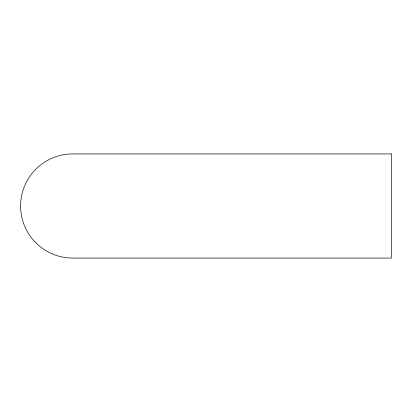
<?xml version="1.0" encoding="UTF-8"?>
<svg xmlns="http://www.w3.org/2000/svg" width="412" height="412" viewBox="0 0 412 412"><rect width="100%" height="100%" fill="white"/><g stroke="black" fill="none" stroke-linecap="round" stroke-linejoin="round"><path stroke-width="0.62" d="M391.4 153.939L72.661 153.939A52.061 52.061 0 0 0 20.6 206A52.061 52.061 0 0 0 72.661 258.061L391.4 258.061L391.4 153.939"/></g></svg>
